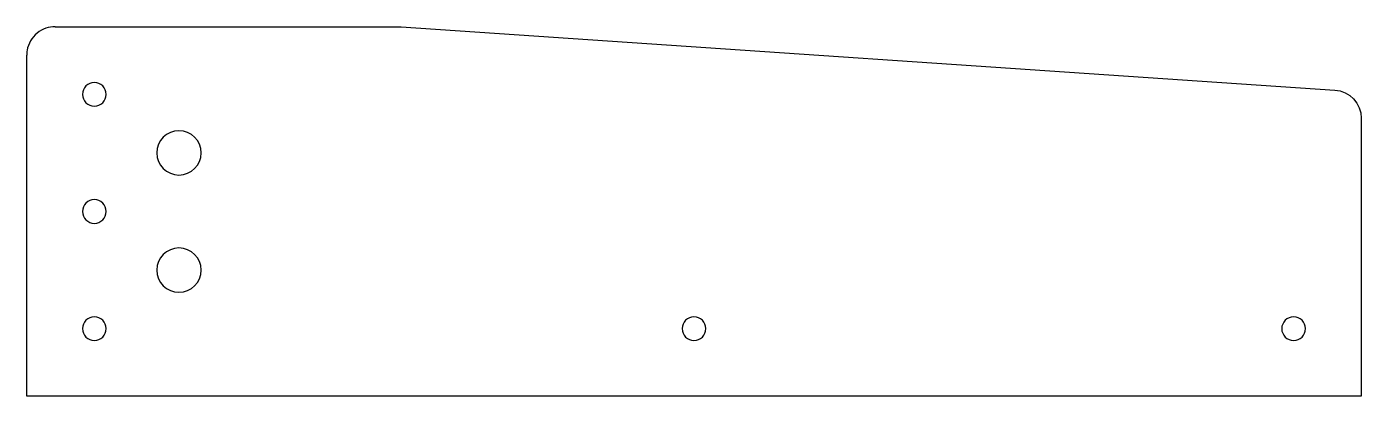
# Model space of a CAD drawing. Header units: millimetres. Extents: x 0 to 191, y 0 to 53.
import ezdxf

# ---------------------------------------------------------------- set-up
doc = ezdxf.new("R2010")
doc.units = ezdxf.units.MM

msp = doc.modelspace()

# ---------------------------------------------------------------- linework, layer by layer
at = {"layer": 'INTERIOR_PROFILES', "extrusion": (0, 0, -1)}
for centre, radius in [((-9.68, 43.21), 1.7), ((-21.79, 34.83), 3.17), ((-9.68, 26.45), 1.7), ((-21.79, 18.06), 3.17), ((-9.68, 9.68), 1.7), ((-95.47, 9.68), 1.7), ((-181.26, 9.68), 1.7)]:
    msp.add_circle(centre, radius, dxfattribs=at)
at = {"layer": 'OUTER_PROFILES'}
for p, q in [((4.06, 52.89), (53.56, 52.89)), ((53.56, 52.89), (187.15, 43.83)), ((0, 0), (0, 48.83)), ((190.94, 39.78), (190.94, 0)), ((190.94, 0), (0, 0))]:
    msp.add_line(p, q, dxfattribs=at)
at = {"layer": 'OUTER_PROFILES', "extrusion": (0, 0, -1)}
msp.add_arc((-186.88, 39.78), 4.06, 93.88, 180, dxfattribs=at)
at = {"layer": 'OUTER_PROFILES'}
msp.add_open_spline([(4.06, 52.89), (3.24, 52.89), (2.26, 52.6), (1.5, 51.98), (0.73, 51.35), (0.22, 50.41), (0.06, 49.53), (0.02, 49.29), (0, 49.05), (0, 48.83)], degree=3, knots=[2.540569, 2.540569, 2.540569, 2.540569, 3.068684, 3.068684, 3.068684, 3.597795, 3.597795, 3.597795, 3.742616, 3.742616, 3.742616, 3.742616], dxfattribs=at)

doc.saveas('drawing.dxf')
